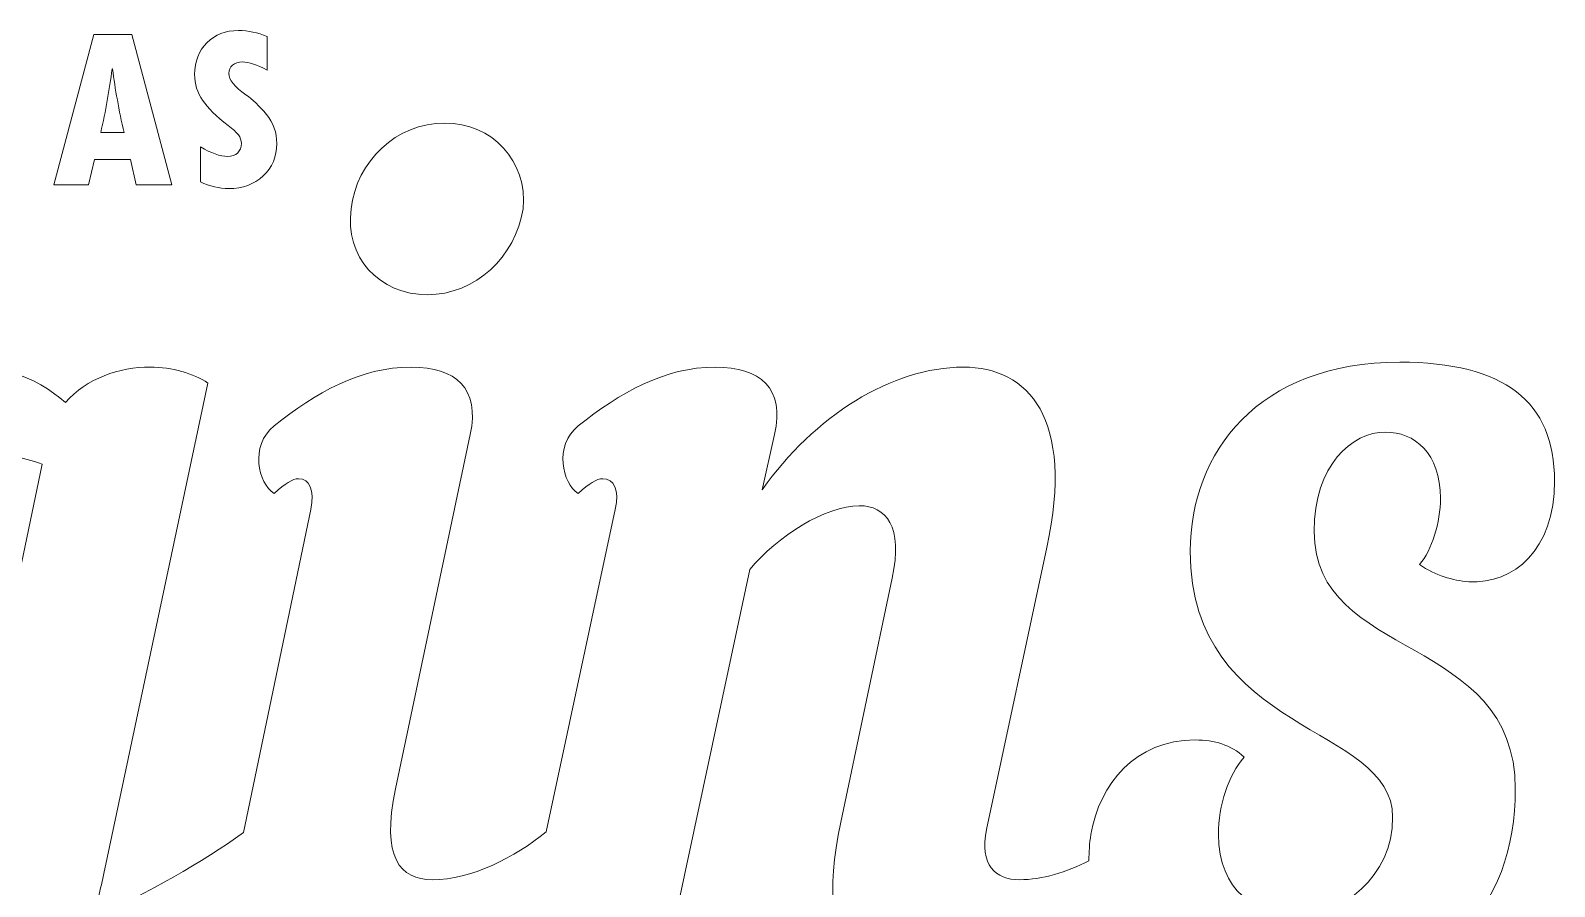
# Model space of a CAD drawing. Header units: inches. Extents: x 1.3 to 14.3, y -15.6 to -2.5.
# Drawn here: x 7.93 to 13.96, y -5.88 to -2.5 of the extents above; entities that cross this region are included whole.
import ezdxf

# ---------------------------------------------------------------- set-up
doc = ezdxf.new("R2010")
doc.units = ezdxf.units.IN
doc.header["$MEASUREMENT"] = 0
doc.layers.add('Layer 1', color=7, linetype='Continuous')

# ---------------------------------------------------------------- blocks, each defined once
blk = doc.blocks.new('block 3')
at = {"layer": 'Layer 1', "lineweight": 0}
blk.add_lwpolyline([(8.1596, -3.1075), (8.0222, -3.1075), (8.1796, -2.5138), (8.3308, -2.5138), (8.4882, -3.1075), (8.3482, -3.1075), (8.3255, -3.0083), (8.1832, -3.0083), (8.1596, -3.1075)], dxfattribs=at)
blk.add_open_spline([(8.2076, -2.9016), (8.2076, -2.9016), (8.2997, -2.9016), (8.2997, -2.9016), (8.2795, -2.8133), (8.2644, -2.7292), (8.2543, -2.6495), (8.2543, -2.6495), (8.2525, -2.6495), (8.2525, -2.6495), (8.2419, -2.7316), (8.2269, -2.8156), (8.2076, -2.9016)], degree=3, knots=[0, 0, 0, 0, 1, 1, 1, 2, 2, 2, 3, 3, 3, 4, 4, 4, 4], dxfattribs=at)
blk = doc.blocks.new('block 5')
at = {"layer": 'Layer 1', "lineweight": 0}
for points, knots in [([(4.3462, -5.5861), (4.3413, -5.5425), (4.3364, -5.4988), (4.3364, -5.4502), (4.3364, -4.8194), (4.7538, -3.81), (5.5545, -3.81), (5.9961, -3.81), (6.1078, -4.0575), (6.1078, -4.2758), (6.1078, -4.6883), (5.8894, -5.0183), (4.9528, -5.5376), (5.0013, -5.7997), (5.1809, -5.8967), (5.4041, -5.8967), (5.7243, -5.8967), (6.126, -5.6888), (6.3515, -5.4411), (6.3775, -4.6134), (6.9153, -3.81), (7.5733, -3.81), (7.7917, -3.81), (7.947, -3.8633), (8.0683, -3.9701), (8.1508, -3.873), (8.2819, -3.8294), (8.4032, -3.8294), (8.4905, -3.8294), (8.573, -3.8536), (8.6313, -3.8925), (8.6313, -3.8925), (8.2236, -5.8142), (8.2236, -5.8142), (8.2091, -5.8822), (8.1945, -5.9501), (8.1799, -6.0132), (8.3979, -5.9062), (8.6094, -5.7895), (8.7721, -5.671), (8.7721, -5.671), (9.0389, -4.3923), (9.0389, -4.3923), (9.0535, -4.3147), (9.034, -4.271), (8.9904, -4.271), (8.9661, -4.271), (8.937, -4.2904), (8.8933, -4.3292), (8.8302, -4.2904), (8.7963, -4.14), (8.8933, -4.0623), (9.0583, -3.9313), (9.233, -3.8294), (9.4368, -3.8294), (9.6115, -3.8294), (9.7086, -3.9119), (9.6698, -4.0963), (9.6698, -4.0963), (9.3738, -5.4988), (9.3738, -5.4988), (9.3155, -5.7705), (9.3932, -5.8579), (9.5193, -5.8579), (9.6725, -5.8579), (9.8466, -5.7696), (9.9699, -5.6684), (9.9699, -5.6684), (10.2424, -4.3923), (10.2424, -4.3923), (10.2618, -4.3147), (10.2375, -4.271), (10.1938, -4.271), (10.1696, -4.271), (10.1404, -4.2904), (10.0968, -4.3292), (10.0337, -4.2904), (9.9997, -4.14), (10.0968, -4.0623), (10.2618, -3.9313), (10.4365, -3.8294), (10.6403, -3.8294), (10.815, -3.8294), (10.9169, -3.9119), (10.8733, -4.0963), (10.8733, -4.0963), (10.8247, -4.3147), (10.8247, -4.3147), (11.0285, -4.0235), (11.3391, -3.8294), (11.6206, -3.8294), (11.8778, -3.8294), (12.0622, -4.0332), (11.9506, -4.5428), (11.9506, -4.5428), (11.7128, -5.6589), (11.7128, -5.6589), (11.6837, -5.7997), (11.7468, -5.8579), (11.8438, -5.8579), (11.9327, -5.8579), (12.0287, -5.8281), (12.1177, -5.7834), (12.1171, -5.7487), (12.1195, -5.7136), (12.1253, -5.6783), (12.1592, -5.4794), (12.3, -5.3047), (12.5378, -5.3047), (12.6154, -5.3047), (12.6785, -5.3241), (12.7319, -5.3726), (12.6688, -5.4454), (12.63, -5.5619), (12.63, -5.6783), (12.63, -5.9016), (12.7804, -5.9986), (12.9357, -5.9986), (13.1201, -5.9986), (13.3191, -5.8482), (13.3191, -5.6104), (13.3191, -5.2416), (12.5184, -5.2853), (12.5184, -4.5573), (12.5184, -4.1691), (12.7853, -3.81), (13.3482, -3.81), (13.7607, -3.81), (13.9597, -3.9653), (13.9597, -4.2807), (13.9597, -4.5525), (13.7995, -4.6883), (13.62, -4.6786), (13.5569, -4.6738), (13.4889, -4.6544), (13.4258, -4.6107), (13.4744, -4.5525), (13.5084, -4.4457), (13.5084, -4.3486), (13.5084, -4.1691), (13.4064, -4.0866), (13.29, -4.0866), (13.1589, -4.0866), (13.0085, -4.2176), (13.0085, -4.4797), (13.0085, -4.9941), (13.8044, -4.8825), (13.8044, -5.4988), (13.8044, -5.9695), (13.5229, -6.3189), (12.8095, -6.3189), (12.4923, -6.3189), (12.2876, -6.2011), (12.1883, -6.0354), (11.9887, -6.1998), (11.7513, -6.3189), (11.5138, -6.3189), (11.2712, -6.3189), (11.014, -6.1976), (11.1353, -5.6298), (11.1353, -5.6298), (11.3391, -4.6641), (11.3391, -4.6641), (11.3828, -4.4603), (11.3149, -4.3778), (11.2081, -4.3778), (11.0771, -4.3778), (10.8829, -4.4991), (10.7762, -4.6301), (10.7762, -4.6301), (10.4802, -6.0132), (10.4802, -6.0132), (10.4316, -6.2364), (10.2472, -6.3189), (10.0725, -6.3189), (9.9852, -6.3189), (9.9027, -6.2947), (9.8444, -6.2558), (9.8444, -6.2558), (9.8976, -6.0069), (9.8976, -6.0069), (9.6912, -6.1859), (9.4403, -6.3189), (9.1893, -6.3189), (8.9869, -6.3189), (8.7575, -6.2241), (8.7407, -5.9362), (8.592, -6.0371), (8.358, -6.1777), (8.1169, -6.2898), (7.8985, -7.1925), (7.5588, -8.1485), (6.7192, -8.1485), (6.4232, -8.1485), (6.1466, -7.9544), (6.1466, -7.5516), (6.1466, -6.9498), (6.9036, -6.4888), (7.5588, -6.2461), (7.5927, -6.1248), (7.6267, -6.0035), (7.6655, -5.8676), (7.4666, -6.1345), (7.2191, -6.3189), (6.957, -6.3189), (6.5676, -6.3189), (6.4181, -6.0185), (6.3701, -5.7386), (6.033, -6.1062), (5.5636, -6.3189), (5.1614, -6.3189), (4.8411, -6.3189), (4.5597, -6.1879), (4.4238, -5.8967), (4.4044, -5.9064), (4.385, -5.9161), (4.3656, -5.921), (4.1763, -5.9695), (4.0016, -5.8288), (4.0356, -5.6395), (4.1472, -5.6541), (4.2442, -5.6298), (4.3462, -5.5861)], [0, 0, 0, 0, 1, 1, 1, 2, 2, 2, 3, 3, 3, 4, 4, 4, 5, 5, 5, 6, 6, 6, 7, 7, 7, 8, 8, 8, 9, 9, 9, 10, 10, 10, 11, 11, 11, 12, 12, 12, 13, 13, 13, 14, 14, 14, 15, 15, 15, 16, 16, 16, 17, 17, 17, 18, 18, 18, 19, 19, 19, 20, 20, 20, 21, 21, 21, 22, 22, 22, 23, 23, 23, 24, 24, 24, 25, 25, 25, 26, 26, 26, 27, 27, 27, 28, 28, 28, 29, 29, 29, 30, 30, 30, 31, 31, 31, 32, 32, 32, 33, 33, 33, 34, 34, 34, 35, 35, 35, 36, 36, 36, 37, 37, 37, 38, 38, 38, 39, 39, 39, 40, 40, 40, 41, 41, 41, 42, 42, 42, 43, 43, 43, 44, 44, 44, 45, 45, 45, 46, 46, 46, 47, 47, 47, 48, 48, 48, 49, 49, 49, 50, 50, 50, 51, 51, 51, 52, 52, 52, 53, 53, 53, 54, 54, 54, 55, 55, 55, 56, 56, 56, 57, 57, 57, 58, 58, 58, 59, 59, 59, 60, 60, 60, 61, 61, 61, 62, 62, 62, 63, 63, 63, 64, 64, 64, 65, 65, 65, 66, 66, 66, 67, 67, 67, 68, 68, 68, 69, 69, 69, 70, 70, 70, 71, 71, 71, 72, 72, 72, 73, 73, 73, 74, 74, 74, 74]), ([(6.9522, -5.4697), (6.9522, -5.7123), (7.0638, -5.8191), (7.2142, -5.8191), (7.3695, -5.8191), (7.5733, -5.6929), (7.7044, -5.5133), (7.7044, -5.5133), (7.9761, -4.2128), (7.9761, -4.2128), (7.8936, -4.1836), (7.8208, -4.1739), (7.748, -4.1739), (7.1608, -4.1739), (6.9522, -4.9407), (6.9522, -5.4697)], [0, 0, 0, 0, 1, 1, 1, 2, 2, 2, 3, 3, 3, 4, 4, 4, 5, 5, 5, 5])]:
    blk.add_open_spline(points, degree=3, knots=knots, dxfattribs=at)

msp = doc.modelspace()

# ---------------------------------------------------------------- linework, layer by layer
at = {"layer": 'Layer 1', "lineweight": 0}
for points, knots in [([(8.7117, -2.8731), (8.7309, -2.888), (8.7445, -2.9006), (8.7523, -2.9109), (8.7602, -2.9213), (8.7641, -2.9324), (8.7641, -2.9443), (8.7641, -2.9597), (8.7592, -2.9721), (8.7495, -2.9814), (8.7397, -2.9908), (8.7263, -2.9954), (8.7094, -2.9954), (8.6804, -2.9954), (8.6445, -2.983), (8.6018, -2.9581), (8.6018, -2.9581), (8.6018, -3.0964), (8.6018, -3.0964), (8.6389, -3.1142), (8.6762, -3.1231), (8.7139, -3.1231), (8.769, -3.1231), (8.8145, -3.1062), (8.8504, -3.0726), (8.8863, -3.0389), (8.9042, -2.9965), (8.9042, -2.9452), (8.9042, -2.9013), (8.8905, -2.8627), (8.8631, -2.8293), (8.8356, -2.796), (8.8086, -2.7701), (8.7819, -2.7517), (8.7371, -2.7206), (8.7148, -2.6926), (8.7148, -2.6677), (8.7148, -2.6535), (8.7196, -2.6423), (8.7292, -2.6341), (8.7389, -2.626), (8.752, -2.6219), (8.7686, -2.6219), (8.7935, -2.6219), (8.8259, -2.6329), (8.866, -2.6548), (8.866, -2.6548), (8.866, -2.5218), (8.866, -2.5218), (8.8286, -2.5055), (8.7909, -2.4974), (8.753, -2.4974), (8.7017, -2.4974), (8.6599, -2.5135), (8.6276, -2.5458), (8.5953, -2.5782), (8.5791, -2.62), (8.5791, -2.6712), (8.5791, -2.7089), (8.5896, -2.7431), (8.6105, -2.7737), (8.6314, -2.8044), (8.6651, -2.8376), (8.7117, -2.8731)], [0, 0, 0, 0, 1, 1, 1, 2, 2, 2, 3, 3, 3, 4, 4, 4, 5, 5, 5, 6, 6, 6, 7, 7, 7, 8, 8, 8, 9, 9, 9, 10, 10, 10, 11, 11, 11, 12, 12, 12, 13, 13, 13, 14, 14, 14, 15, 15, 15, 16, 16, 16, 17, 17, 17, 18, 18, 18, 19, 19, 19, 20, 20, 20, 21, 21, 21, 21]), ([(9.4999, -3.5431), (9.6892, -3.5431), (9.8493, -3.3926), (9.8785, -3.2033), (9.8979, -3.0141), (9.7571, -2.8636), (9.5679, -2.8636), (9.3786, -2.8636), (9.2185, -3.0141), (9.199, -3.2033), (9.1699, -3.3926), (9.3107, -3.5431), (9.4999, -3.5431)], [0, 0, 0, 0, 1, 1, 1, 2, 2, 2, 3, 3, 3, 4, 4, 4, 4])]:
    msp.add_open_spline(points, degree=3, knots=knots, dxfattribs=at)

# ---------------------------------------------------------------- block references
at = {"layer": 'Layer 1'}
for name in ['block 3', 'block 5']:
    msp.add_blockref(name, (0, 0), dxfattribs=at)

doc.saveas('drawing.dxf')
